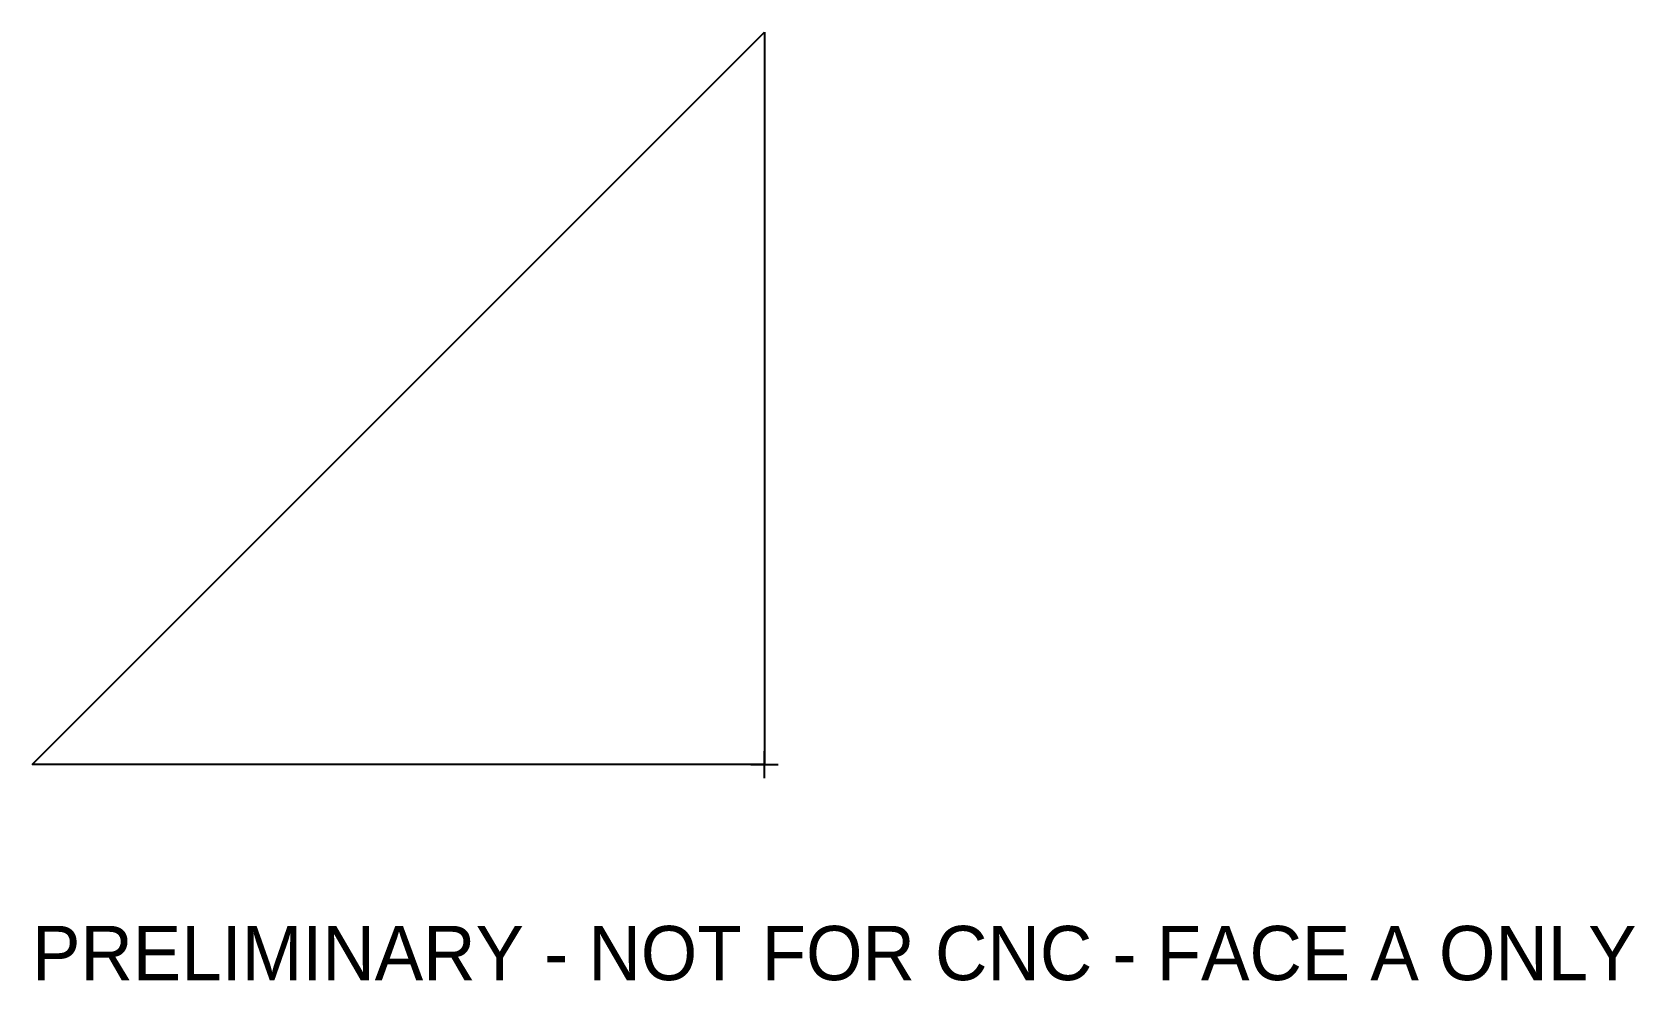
# Model space of a CAD drawing. Header units: millimetres. Extents: x 0 to 118, y -12 to 58.
import ezdxf

# ---------------------------------------------------------------- set-up
doc = ezdxf.new("R2010")
doc.units = ezdxf.units.MM
doc.layers.add('CUT', color=7, linetype='CONTINUOUS')
doc.layers.add('REFERENCE', color=7, linetype='CONTINUOUS')

msp = doc.modelspace()

# ---------------------------------------------------------------- linework, layer by layer
at = {"layer": 'CUT'}
for p, q in [((0, 3.89), (54, 57.89)), ((54, 57.89), (54, 3.89)), ((54, 3.89), (0, 3.89))]:
    msp.add_line(p, q, dxfattribs=at)
at = {"layer": 'REFERENCE'}
for p, q in [((0, 3.89), (54, 57.89)), ((54, 57.89), (54, 3.89)), ((54, 2.89), (54, 4.89)), ((54, 3.89), (0, 3.89)), ((53, 3.89), (55, 3.89))]:
    msp.add_line(p, q, dxfattribs=at)

# ---------------------------------------------------------------- texts
msp.add_text('PRELIMINARY - NOT FOR CNC - FACE A ONLY', height=4, dxfattribs=at).set_placement((0, -12))

doc.saveas('drawing.dxf')
